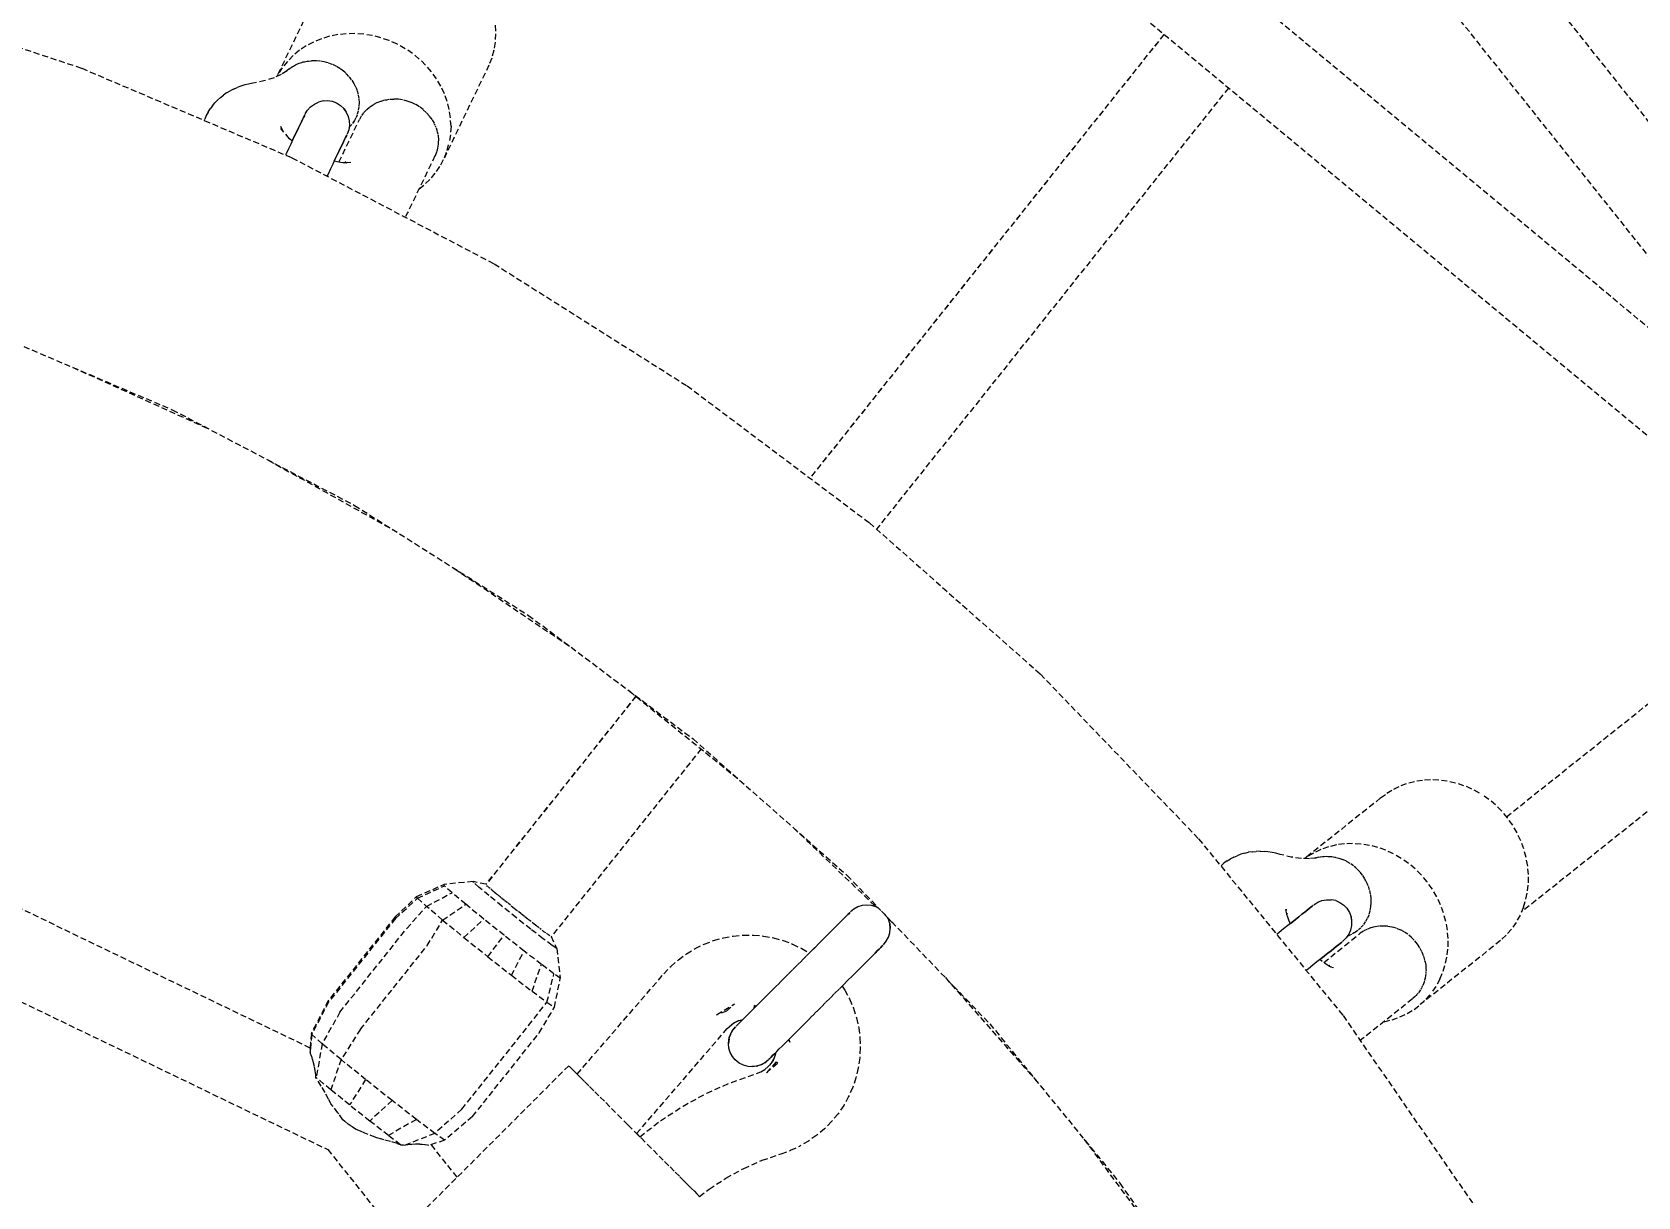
# Model space of a CAD drawing. Header units: millimetres. Extents: x -3111 to 2953, y -2449 to 2811.
# Drawn here: x 528 to 872.6, y 508 to 758.1 of the extents above; entities that cross this region are included whole.
import ezdxf

# ---------------------------------------------------------------- set-up
doc = ezdxf.new("R2010")
doc.units = ezdxf.units.MM
doc.linetypes.add('HIDDEN', pattern=[1.905, 1.27, -0.635])
for name, color, linetype in [('DIKOM_ЗОНА', 90, 'Continuous'), ('DIKOM_ОБЪЕКТ', 7, 'Continuous'), ('DIKOM_РАЗМЕР_ОБЪЕКТА', 7, 'Continuous')]:
    doc.layers.add(name, color=color, linetype=linetype)
doc.styles.add('style1', font='arialbd.ttf', dxfattribs={"width": 0.8})
doc.dimstyles.new('1-50', dxfattribs={"dimtxt": 300, "dimasz": 200, "dimexe": 100, "dimexo": 0, "dimgap": 100, "dimtad": 1, "dimtxsty": 'style1', "dimcen": 200, "dimclrd": 7, "dimclre": 7, "dimclrt": 7, "dimadec": 1, "dimazin": 2, "dimtfac": 1, "dimtmove": 0, "dimatfit": 2, "dimfxl": 0, "dimlwd": 25, "dimlwe": 18, "dimarcsym": 0})

# ---------------------------------------------------------------- blocks, each defined once
blk = doc.blocks.new('*D0')
at = {"layer": 'Defpoints', "color": 0, "transparency": 16777216}
for p in [(1362.98, 623.05), (-717.19, -260.39)]:
    blk.add_point(p, dxfattribs=at)
at = {"layer": 'DIKOM_РАЗМЕР_ОБЪЕКТА', "color": 7, "lineweight": 25, "transparency": 16777216}
for p, q in [((1362.98, 623.05), (2780.32, 1224.99)), ((-533.11, -182.21), (1178.9, 544.87))]:
    blk.add_line(p, q, dxfattribs=at)
at = {"layer": 'DIKOM_РАЗМЕР_ОБЪЕКТА', "color": 7, "transparency": 16777216}
for points in [[(1165.87, 575.55), (1191.93, 514.19), (1362.98, 623.05)], [(-546.14, -151.53), (-520.08, -212.89), (-717.19, -260.39)]]:
    blk.add_solid(points, dxfattribs=at)
at = {"layer": 'DIKOM_РАЗМЕР_ОБЪЕКТА', "color": 7, "transparency": 16777216, "insert": (2050.93, 1228.64), "char_height": 300, "attachment_point": 5, "rotation": 23.0107, "style": 'style1'}
blk.add_mtext('{\\fArial|b0|i0|c204|p34;\\H1.16667x;∅2260}', dxfattribs=at)

msp = doc.modelspace()

# ---------------------------------------------------------------- linework, layer by layer
at = {"layer": 'DIKOM_ЗОНА', "color": 3, "lineweight": 15}
msp.add_circle((322.894, 181.327), 2629.975, dxfattribs=at)
at = {"layer": 'DIKOM_ОБЪЕКТ', "color": 7, "linetype": 'HIDDEN', "lineweight": 15}
for p, q in [((916.63, 659.942), (685.614, 851.776)), ((902.39, 648.37), (676.177, 836.216)), ((932.229, 667.019), (833.069, 791.397)), ((911.325, 664.348), (820.855, 777.728)), ((492.191, 765.806), (538.673, 750.288)), ((589.579, 767.347), (580.518, 748.531)), ((627.351, 759.543), (627.471, 757.706)), ((586.826, 755.1), (585.39, 754.147)), ((588.406, 755.927), (586.826, 755.1)), ((590.094, 756.617), (588.406, 755.927)), ((591.847, 757.154), (590.094, 756.617)), ((593.62, 757.52), (591.847, 757.154)), ((595.422, 757.71), (593.62, 757.52)), ((597.297, 757.734), (595.422, 757.71)), ((599.197, 757.596), (597.297, 757.734)), ((601.072, 757.299), (599.197, 757.596)), ((602.874, 756.848), (601.072, 757.299)), ((604.647, 756.223), (602.874, 756.848)), ((606.4, 755.431), (604.647, 756.223)), ((608.089, 754.495), (606.4, 755.431)), ((627.351, 755.886), (627.073, 754.149)), ((627.471, 757.706), (627.351, 755.886)), ((770.909, 757.551), (694.943, 662.293)), ((770.911, 757.549), (694.953, 662.286)), ((582.807, 751.776), (581.704, 750.412)), ((584.046, 753.032), (582.807, 751.776)), ((585.39, 754.147), (584.046, 753.032)), ((584.827, 751.149), (585.354, 751.376)), ((585.354, 751.376), (585.617, 751.458)), ((585.617, 751.458), (585.911, 751.55)), ((585.911, 751.55), (586.19, 751.637)), ((586.19, 751.637), (586.387, 751.678)), ((586.443, 751.689), (587.058, 751.816)), ((587.058, 751.816), (587.295, 751.841)), ((587.295, 751.841), (587.949, 751.91)), ((588.166, 751.913), (587.95, 751.91)), ((588.855, 751.919), (588.166, 751.913)), ((589.047, 751.903), (588.855, 751.919)), ((589.765, 751.842), (589.047, 751.903)), ((590.67, 751.681), (589.93, 751.813)), ((591.154, 751.548), (590.808, 751.643)), ((591.562, 751.436), (591.154, 751.548)), ((592.43, 751.11), (591.672, 751.395)), ((609.668, 753.439), (608.089, 754.495)), ((611.104, 752.277), (609.668, 753.439)), ((612.448, 750.966), (611.104, 752.277)), ((626.638, 752.495), (626.044, 750.923)), ((627.073, 754.149), (626.638, 752.495)), ((538.673, 750.288), (583.756, 731.08)), ((579.922, 748.246), (577.732, 747.569)), ((581.486, 748.953), (579.72, 748.184)), ((580.768, 748.976), (580.55, 748.545)), ((581.704, 750.412), (580.768, 748.976)), ((582.759, 749.752), (581.255, 748.852)), ((583.122, 750.125), (582.418, 749.548)), ((583.121, 750.125), (583.357, 750.292)), ((583.458, 750.364), (583.811, 750.615)), ((583.812, 750.615), (584.078, 750.765)), ((584.078, 750.765), (584.559, 751.034)), ((584.559, 751.034), (584.827, 751.149)), ((593.267, 750.708), (592.514, 751.07)), ((594.063, 750.231), (593.324, 750.673)), ((594.291, 750.065), (594.096, 750.207)), ((594.81, 749.687), (594.291, 750.065)), ((595.093, 749.439), (594.824, 749.675)), ((595.375, 749.191), (595.093, 749.439)), ((596.005, 748.542), (595.499, 749.081)), ((596.578, 747.827), (596.118, 748.422)), ((613.687, 749.53), (612.448, 750.966)), ((614.79, 748.007), (613.687, 749.53)), ((615.727, 746.434), (614.79, 748.007)), ((626.044, 750.923), (616.48, 731.062)), ((568.431, 744.015), (569.07, 744.528)), ((569.756, 744.994), (569.07, 744.528)), ((569.756, 744.994), (570.495, 745.43)), ((571.216, 745.802), (570.495, 745.43)), ((571.216, 745.802), (572.043, 746.159)), ((572.784, 746.432), (572.043, 746.159)), ((573.686, 746.709), (572.784, 746.432)), ((574.429, 746.879), (573.686, 746.709)), ((575.391, 747.079), (574.429, 746.879)), ((578.057, 747.637), (575.391, 747.079)), ((597.107, 747.013), (596.666, 747.713)), ((597.499, 746.243), (597.14, 746.961)), ((597.811, 745.445), (597.534, 746.175)), ((598.04, 744.626), (597.843, 745.361)), ((598.182, 743.795), (598.066, 744.529)), ((616.48, 744.834), (615.727, 746.434)), ((617.073, 743.176), (616.48, 744.834)), ((784.758, 746.051), (709.237, 651.351)), ((565.783, 740.888), (566.196, 741.552)), ((566.692, 742.243), (566.196, 741.552)), ((566.692, 742.243), (567.226, 742.838)), ((567.795, 743.462), (567.226, 742.838)), ((568.431, 744.015), (567.795, 743.462)), ((586.616, 740.475), (587.124, 741.311)), ((586.616, 740.475), (587.124, 741.311)), ((587.124, 741.311), (587.786, 742.031)), ((587.124, 741.311), (587.786, 742.031)), ((587.786, 742.031), (588.577, 742.609)), ((587.786, 742.031), (588.577, 742.609)), ((588.577, 742.609), (589.466, 743.02)), ((588.577, 742.609), (589.466, 743.02)), ((590.447, 743.311), (589.466, 743.02)), ((590.447, 743.311), (589.466, 743.02)), ((590.447, 743.311), (591.427, 743.352)), ((591.427, 743.352), (592.397, 743.202)), ((592.397, 743.202), (593.317, 742.865)), ((593.317, 742.865), (594.206, 742.316)), ((594.206, 742.316), (594.962, 741.593)), ((594.838, 741.64), (595.419, 740.851)), ((594.962, 741.593), (595.419, 740.851)), ((597.86, 740.517), (598.032, 741.118)), ((598.074, 741.313), (598.189, 741.988)), ((598.235, 742.961), (598.199, 743.688)), ((598.199, 742.131), (598.241, 742.844)), ((599.223, 740.791), (599.431, 741.016)), ((599.431, 741.016), (599.771, 741.383)), ((599.819, 741.431), (600.4, 741.928)), ((600.487, 742.001), (601.168, 742.458)), ((601.281, 742.527), (601.468, 742.625)), ((601.468, 742.625), (602.015, 742.909)), ((602.076, 742.936), (602.856, 743.238)), ((602.92, 743.26), (603.737, 743.478)), ((603.802, 743.494), (604.128, 743.545)), ((604.128, 743.545), (604.647, 743.625)), ((604.782, 743.642), (605.645, 743.685)), ((606.584, 743.64), (605.714, 743.686)), ((607.522, 743.501), (606.655, 743.635)), ((608.516, 743.253), (607.789, 743.44)), ((609.347, 742.949), (608.516, 743.253)), ((610.3, 742.503), (609.449, 742.913)), ((611.134, 741.999), (610.326, 742.49)), ((611.644, 741.619), (611.254, 741.913)), ((611.902, 741.425), (611.644, 741.619)), ((612.601, 740.786), (611.956, 741.381)), ((617.509, 741.459), (617.073, 743.176)), ((617.786, 739.681), (617.509, 741.459)), ((564.941, 739.096), (565.051, 739.375)), ((565.359, 740.122), (565.051, 739.375)), ((565.783, 740.888), (565.359, 740.122)), ((581.781, 736.871), (581.378, 737.813)), ((585.19, 737.513), (585.521, 738.201)), ((585.521, 738.201), (585.19, 737.513)), ((585.521, 738.201), (585.813, 738.806)), ((585.813, 738.806), (585.521, 738.201)), ((585.813, 738.806), (586.062, 739.324)), ((586.062, 739.324), (585.813, 738.806)), ((586.062, 739.324), (586.268, 739.752)), ((586.268, 739.752), (586.062, 739.324)), ((586.268, 739.752), (586.43, 740.088)), ((586.43, 740.088), (586.268, 739.752)), ((586.43, 740.088), (586.546, 740.33)), ((586.546, 740.33), (586.43, 740.088)), ((593.843, 730.128), (598.247, 739.273)), ((595.419, 740.851), (595.835, 739.964)), ((595.419, 740.851), (595.835, 739.964)), ((595.835, 739.964), (596.07, 739.013)), ((595.835, 739.964), (596.07, 739.013)), ((596.114, 738.035), (595.967, 737.068)), ((596.114, 738.035), (595.967, 737.068)), ((596.043, 737.57), (596.366, 737.932)), ((596.07, 739.013), (596.114, 738.035)), ((596.07, 739.013), (596.114, 738.035)), ((596.629, 738.232), (596.366, 737.932)), ((597.108, 738.906), (596.745, 738.396)), ((597.188, 739.04), (596.839, 738.6)), ((597.354, 739.339), (597.189, 739.04)), ((597.513, 739.627), (597.354, 739.339)), ((597.745, 740.204), (597.557, 739.749)), ((597.745, 740.204), (597.824, 740.393)), ((598.638, 739.973), (598.248, 739.274)), ((598.772, 740.177), (599.179, 740.738)), ((613.228, 740.086), (612.65, 740.738)), ((613.448, 739.794), (613.314, 739.981)), ((613.448, 739.794), (613.818, 739.28)), ((613.854, 739.223), (614.278, 738.481)), ((614.308, 738.423), (614.452, 738.095)), ((614.523, 737.932), (614.648, 737.648)), ((614.694, 737.526), (614.945, 736.728)), ((617.906, 737.844), (617.786, 739.681)), ((617.906, 737.844), (617.786, 736.024)), ((583.245, 735.14), (581.374, 737.353)), ((583.216, 735.164), (582.713, 735.626)), ((583.76, 734.707), (583.216, 735.164)), ((583.979, 734.999), (583.511, 734.027)), ((583.817, 734.662), (583.979, 734.999)), ((583.979, 734.999), (584.417, 735.907)), ((584.417, 735.907), (583.979, 734.999)), ((584.417, 735.907), (584.821, 736.747)), ((584.821, 736.747), (584.417, 735.907)), ((584.821, 736.747), (585.19, 737.513)), ((585.19, 737.513), (584.821, 736.747)), ((594.536, 733.873), (594.828, 734.478)), ((594.828, 734.478), (594.536, 733.873)), ((594.828, 734.478), (595.077, 734.997)), ((595.077, 734.997), (594.828, 734.478)), ((595.077, 734.997), (595.284, 735.425)), ((595.284, 735.425), (595.077, 734.997)), ((595.284, 735.425), (595.445, 735.761)), ((595.445, 735.761), (595.284, 735.425)), ((595.445, 735.761), (595.562, 736.003)), ((595.562, 736.003), (595.445, 735.761)), ((595.967, 737.068), (595.632, 736.149)), ((595.967, 737.068), (595.632, 736.149)), ((614.96, 736.665), (615.047, 736.223)), ((615.072, 736.099), (615.12, 735.853)), ((615.13, 735.789), (615.196, 734.973)), ((615.181, 734.354), (615.173, 734.096)), ((615.201, 734.908), (615.185, 734.456)), ((617.073, 732.633), (617.509, 734.287)), ((617.786, 736.024), (617.509, 734.287)), ((582.495, 731.918), (582.375, 731.668)), ((583.015, 732.998), (582.495, 731.918)), ((583.511, 734.027), (583.015, 732.998)), ((583.756, 731.08), (627.147, 708.306)), ((592.993, 730.668), (592.524, 729.695)), ((592.827, 730.323), (592.993, 730.668)), ((592.993, 730.668), (593.431, 731.577)), ((593.431, 731.577), (592.993, 730.668)), ((593.431, 731.577), (593.836, 732.418)), ((593.836, 732.418), (593.431, 731.577)), ((593.836, 732.418), (594.205, 733.185)), ((594.205, 733.185), (593.836, 732.418)), ((594.205, 733.185), (594.536, 733.873)), ((594.536, 733.873), (594.205, 733.185)), ((614.465, 731.463), (608.581, 719.245)), ((614.794, 732.264), (614.491, 731.524)), ((614.916, 732.696), (614.814, 732.329)), ((615.028, 733.103), (614.941, 732.788)), ((615.163, 733.965), (615.042, 733.168)), ((615.727, 729.571), (616.48, 731.062)), ((616.48, 731.062), (617.073, 732.633)), ((591.508, 727.585), (591.288, 727.127)), ((592.028, 728.665), (591.508, 727.585)), ((592.524, 729.695), (592.028, 728.665)), ((593.479, 730.187), (592.827, 730.323)), ((594.158, 730.076), (593.479, 730.187)), ((594.813, 730), (594.158, 730.076)), ((595.378, 729.989), (594.675, 730.016)), ((595.439, 729.958), (594.813, 730)), ((594.991, 730.004), (595.347, 730.282)), ((596.377, 730.077), (595.183, 729.996)), ((595.506, 730.018), (595.816, 730.115)), ((613.687, 726.772), (614.79, 728.135)), ((614.79, 728.135), (615.727, 729.571)), ((611.104, 724.4), (612.448, 725.515)), ((612.448, 725.515), (613.687, 726.772)), ((608.581, 719.245), (608.151, 718.474)), ((627.147, 708.306), (668.564, 682.116)), ((517.434, 694.286), (558.079, 676.969)), ((536.663, 686.093), (565.719, 672.959)), ((668.564, 682.116), (707.74, 652.677)), ((558.079, 676.969), (597.199, 656.437)), ((578.695, 666.149), (605.682, 651.073)), ((597.199, 656.437), (634.54, 632.824)), ((707.74, 652.677), (744.42, 620.181)), ((618.605, 642.901), (643.718, 625.928)), ((844.439, 589.57), (912.725, 644.025)), ((634.54, 632.824), (669.86, 606.283)), ((923.793, 629.829), (847.643, 569.102)), ((744.42, 620.181), (778.366, 584.839)), ((657.591, 615.428), (625.361, 575.007)), ((657.578, 615.438), (625.363, 575.042)), ((656.254, 616.508), (679.565, 597.685)), ((587.694, 539.916), (441.448, 610.345)), ((671.581, 604.132), (639.429, 563.815)), ((669.86, 606.283), (702.93, 576.986)), ((820.227, 595.507), (821.812, 596.256)), ((821.812, 596.256), (823.473, 596.85)), ((823.473, 596.85), (825.167, 597.272)), ((825.167, 597.272), (826.875, 597.507)), ((826.875, 597.507), (828.657, 597.567)), ((828.657, 597.567), (830.478, 597.456)), ((830.478, 597.456), (832.29, 597.179)), ((832.29, 597.179), (834.047, 596.74)), ((834.047, 596.74), (835.753, 596.129)), ((431.161, 595.32), (591.476, 518.116)), ((817.435, 593.603), (801.107, 580.581)), ((817.435, 593.603), (818.76, 594.619)), ((818.76, 594.619), (820.227, 595.507)), ((835.753, 596.129), (837.452, 595.337)), ((837.452, 595.337), (839.104, 594.389)), ((840.665, 593.308), (839.104, 594.389)), ((842.092, 592.119), (840.665, 593.308)), ((843.419, 590.787), (842.092, 592.119)), ((844.654, 589.313), (843.419, 590.787)), ((691.46, 587.147), (709.058, 570.281)), ((845.77, 587.737), (844.654, 589.313)), ((846.734, 586.1), (845.77, 587.737)), ((847.524, 584.43), (846.734, 586.1)), ((778.366, 584.839), (809.358, 546.881)), ((804.576, 582.511), (802.991, 581.762)), ((806.238, 583.106), (804.576, 582.511)), ((807.932, 583.527), (806.238, 583.106)), ((809.64, 583.763), (807.932, 583.527)), ((811.421, 583.822), (809.64, 583.763)), ((813.242, 583.711), (811.421, 583.822)), ((815.055, 583.434), (813.242, 583.711)), ((816.811, 582.996), (815.055, 583.434)), ((818.517, 582.384), (816.811, 582.996)), ((848.166, 582.666), (847.524, 584.43)), ((848.66, 580.835), (848.166, 582.666)), ((783.799, 579.582), (783.199, 579.043)), ((784.514, 580.088), (783.799, 579.582)), ((784.514, 580.088), (785.175, 580.507)), ((785.922, 580.915), (785.175, 580.507)), ((785.922, 580.915), (786.661, 581.219)), ((787.443, 581.535), (786.661, 581.219)), ((788.257, 581.757), (787.443, 581.535)), ((788.257, 581.757), (789.055, 581.942)), ((789.876, 582.064), (789.055, 581.942)), ((789.876, 582.064), (790.73, 582.136)), ((791.542, 582.159), (790.73, 582.136)), ((791.542, 582.159), (792.441, 582.121)), ((793.227, 582.046), (792.441, 582.121)), ((794.159, 581.904), (793.227, 582.046)), ((794.903, 581.735), (794.159, 581.904)), ((795.857, 581.497), (794.903, 581.735)), ((798.502, 580.844), (795.857, 581.497)), ((800.446, 580.583), (798.177, 580.924)), ((802.162, 580.541), (800.236, 580.615)), ((801.524, 580.874), (801.141, 580.58)), ((802.991, 581.762), (801.524, 580.874)), ((803.656, 580.709), (801.91, 580.551)), ((804.144, 580.888), (803.261, 580.674)), ((804.144, 580.888), (804.428, 580.936)), ((804.55, 580.957), (804.976, 581.03)), ((804.979, 581.031), (805.283, 581.049)), ((805.283, 581.049), (805.833, 581.083)), ((805.833, 581.083), (806.125, 581.071)), ((806.125, 581.071), (806.698, 581.046)), ((806.697, 581.046), (806.971, 581.006)), ((806.971, 581.006), (807.275, 580.961)), ((807.275, 580.961), (807.564, 580.919)), ((807.564, 580.919), (807.759, 580.87)), ((807.815, 580.856), (808.424, 580.704)), ((808.424, 580.704), (808.648, 580.623)), ((808.648, 580.623), (809.268, 580.402)), ((809.464, 580.31), (809.268, 580.402)), ((810.087, 580.017), (809.464, 580.31)), ((810.254, 579.919), (810.087, 580.017)), ((810.874, 579.553), (810.254, 579.919)), ((811.62, 579.014), (811.011, 579.454)), ((820.217, 581.592), (818.517, 582.384)), ((821.868, 580.644), (820.217, 581.592)), ((823.429, 579.563), (821.868, 580.644)), ((824.857, 578.374), (823.429, 579.563)), ((848.992, 578.984), (848.66, 580.835)), ((622.677, 575.678), (616.344, 575.034)), ((625.39, 575.076), (622.677, 575.678)), ((622.784, 575.463), (622.677, 575.678)), ((702.93, 576.986), (710.174, 569.443)), ((811.999, 578.684), (811.728, 578.92)), ((812.317, 578.407), (811.999, 578.684)), ((812.958, 577.737), (812.398, 578.322)), ((813.537, 577.011), (813.017, 577.663)), ((814.048, 576.236), (813.574, 576.955)), ((814.181, 575.988), (814.067, 576.2)), ((814.485, 575.422), (814.181, 575.988)), ((826.183, 577.042), (824.857, 578.374)), ((827.419, 575.568), (826.183, 577.042)), ((828.534, 573.992), (827.419, 575.568)), ((849.154, 577.161), (848.992, 578.984)), ((849.138, 575.392), (849.154, 577.161)), ((605.911, 568.063), (610.521, 572.426)), ((610.521, 572.426), (616.344, 575.034)), ((610.697, 572.071), (610.521, 572.426)), ((610.697, 572.071), (616.493, 574.733)), ((612.636, 570.326), (618.133, 573.258)), ((616.493, 574.733), (616.344, 575.034)), ((618.133, 573.258), (616.493, 574.733)), ((621.067, 570.785), (618.133, 573.258)), ((623.959, 574.405), (622.784, 575.463)), ((626.06, 572.634), (623.959, 574.405)), ((625.754, 574.603), (625.595, 574.799)), ((626.018, 574.369), (625.778, 574.581)), ((628.835, 570.362), (626.06, 572.634)), ((626.342, 574.15), (626.098, 574.313)), ((626.71, 573.809), (626.419, 574.102)), ((627.132, 573.42), (626.746, 573.773)), ((627.633, 573.025), (627.176, 573.382)), ((627.981, 572.785), (627.687, 572.986)), ((628.182, 572.593), (627.981, 572.785)), ((628.473, 572.346), (628.236, 572.544)), ((628.749, 572.089), (628.473, 572.346)), ((814.632, 575.076), (814.492, 575.405)), ((814.778, 574.73), (814.632, 575.076)), ((815.064, 573.872), (814.843, 574.576)), ((815.27, 572.978), (815.113, 573.715)), ((815.394, 572.016), (815.3, 572.837)), ((829.499, 572.355), (828.534, 573.992)), ((830.289, 570.685), (829.499, 572.355)), ((848.6, 571.904), (848.953, 573.641)), ((848.953, 573.641), (849.138, 575.392)), ((605.985, 567.749), (610.697, 572.071)), ((608.403, 565.588), (612.636, 570.326)), ((610.697, 572.071), (612.636, 570.326)), ((616.105, 567.402), (612.636, 570.326)), ((616.105, 567.402), (621.067, 570.785)), ((624.94, 567.614), (621.067, 570.785)), ((629.379, 571.57), (628.809, 572.038)), ((631.949, 567.864), (628.835, 570.362)), ((630.039, 571.088), (629.447, 571.519)), ((630.641, 570.585), (630.146, 570.995)), ((631.497, 569.854), (630.844, 570.402)), ((632.196, 569.333), (631.497, 569.854)), ((632.952, 568.74), (632.376, 569.207)), ((633.668, 568.132), (633.025, 568.679)), ((703.327, 568.831), (703.064, 568.567)), ((703.064, 568.567), (703.327, 568.831)), ((703.517, 569.02), (703.327, 568.831)), ((703.327, 568.831), (703.517, 569.02)), ((704.386, 569.756), (703.631, 569.134)), ((704.386, 569.756), (703.631, 569.134)), ((705.249, 570.217), (704.386, 569.756)), ((705.249, 570.217), (704.386, 569.756)), ((706.186, 570.501), (705.249, 570.217)), ((706.186, 570.501), (705.249, 570.217)), ((707.161, 570.596), (706.186, 570.501)), ((707.161, 570.596), (706.186, 570.501)), ((708.136, 570.499), (707.161, 570.596)), ((708.136, 570.499), (707.161, 570.596)), ((709.074, 570.213), (708.136, 570.499)), ((709.001, 570.31), (708.136, 570.499)), ((709.6, 569.981), (709.058, 570.28)), ((710.608, 569.04), (710.306, 569.323)), ((710.906, 568.709), (710.608, 569.04)), ((710.906, 568.709), (711.193, 568.383)), ((797.271, 568.624), (797.069, 569.661)), ((797.148, 569.255), (797.219, 569.729)), ((797.266, 568.651), (797.425, 568.953)), ((800.535, 568.628), (801.132, 569.104)), ((801.132, 569.104), (800.535, 568.628)), ((801.132, 569.104), (801.656, 569.522)), ((801.656, 569.522), (801.132, 569.104)), ((801.656, 569.522), (802.106, 569.881)), ((802.106, 569.881), (801.656, 569.522)), ((802.106, 569.881), (802.478, 570.177)), ((802.478, 570.177), (802.106, 569.881)), ((802.478, 570.177), (802.769, 570.41)), ((802.769, 570.41), (802.478, 570.177)), ((802.769, 570.41), (802.979, 570.577)), ((802.979, 570.577), (802.769, 570.41)), ((803.105, 570.677), (803.925, 571.21)), ((803.105, 570.677), (803.925, 571.21)), ((803.925, 571.21), (804.834, 571.572)), ((803.925, 571.21), (804.834, 571.572)), ((804.834, 571.572), (805.797, 571.749)), ((804.834, 571.572), (805.797, 571.749)), ((805.797, 571.749), (806.776, 571.735)), ((805.797, 571.749), (806.776, 571.735)), ((807.787, 571.571), (806.776, 571.735)), ((807.787, 571.571), (806.776, 571.735)), ((807.787, 571.571), (808.688, 571.183)), ((808.688, 571.183), (809.496, 570.626)), ((809.496, 570.626), (810.179, 569.923)), ((810.179, 569.923), (810.742, 569.043)), ((810.742, 569.043), (811.109, 568.064)), ((814.966, 568.651), (815.18, 569.362)), ((815.199, 569.461), (815.341, 570.208)), ((815.348, 570.297), (815.414, 571.076)), ((815.413, 571.152), (815.401, 571.955)), ((830.931, 568.922), (830.289, 570.685)), ((831.424, 567.09), (830.931, 568.922)), ((848.079, 570.183), (847.39, 568.475)), ((848.079, 570.183), (848.6, 571.904)), ((605.911, 568.063), (591.575, 550.086)), ((605.985, 567.749), (591.649, 549.772)), ((594.067, 547.612), (608.403, 565.588)), ((612.797, 561.909), (616.105, 567.402)), ((616.105, 567.402), (620.684, 563.652)), ((620.684, 563.652), (624.94, 567.614)), ((629.285, 564.126), (624.94, 567.614)), ((635.025, 565.44), (631.949, 567.864)), ((634.39, 567.578), (633.739, 568.072)), ((634.715, 567.356), (634.462, 567.525)), ((635.088, 567.058), (634.715, 567.356)), ((637.693, 563.383), (635.025, 565.44)), ((635.72, 566.535), (635.312, 566.895)), ((636.319, 566.063), (635.781, 566.484)), ((636.794, 565.737), (636.379, 566.019)), ((637.283, 565.385), (636.951, 565.615)), ((637.862, 564.887), (637.458, 565.222)), ((700.046, 565.549), (699.333, 564.836)), ((699.333, 564.836), (700.046, 565.549)), ((700.705, 566.209), (700.046, 565.549)), ((700.046, 565.549), (700.705, 566.209)), ((701.307, 566.81), (700.705, 566.209)), ((700.705, 566.209), (701.307, 566.81)), ((701.846, 567.35), (701.307, 566.81)), ((701.307, 566.81), (701.846, 567.35)), ((702.321, 567.824), (701.846, 567.35)), ((701.846, 567.35), (702.321, 567.824)), ((702.727, 568.231), (702.321, 567.824)), ((702.321, 567.824), (702.727, 568.231)), ((703.064, 568.567), (702.727, 568.231)), ((702.727, 568.231), (703.064, 568.567)), ((711.195, 568.381), (733.535, 545.122)), ((711.754, 567.697), (711.595, 567.964)), ((711.754, 567.697), (712.988, 566.514)), ((712.111, 566.629), (711.824, 567.567)), ((712.071, 564.632), (712.164, 565.607)), ((712.071, 564.632), (712.164, 565.607)), ((712.164, 565.607), (712.111, 566.629)), ((712.111, 566.629), (712.164, 565.607)), ((796.616, 565.503), (795.679, 564.756)), ((797.509, 566.215), (796.616, 565.503)), ((797.484, 568.003), (797.271, 568.621)), ((797.738, 567.368), (797.484, 568.003)), ((798.353, 566.888), (797.509, 566.215)), ((798.029, 566.72), (797.738, 567.368)), ((798.061, 566.655), (798.353, 566.888)), ((798.353, 566.888), (799.141, 567.516)), ((799.141, 567.516), (798.353, 566.888)), ((799.141, 567.516), (799.87, 568.098)), ((799.87, 568.098), (799.141, 567.516)), ((799.87, 568.098), (800.535, 568.628)), ((800.535, 568.628), (799.87, 568.098)), ((810.988, 565.258), (810.604, 564.358)), ((810.988, 565.258), (810.604, 564.358)), ((811.189, 566.217), (810.988, 565.258)), ((811.189, 566.217), (810.988, 565.258)), ((811.018, 568.16), (811.199, 567.196)), ((811.109, 568.064), (811.199, 567.196)), ((811.199, 567.196), (811.189, 566.217)), ((811.199, 567.196), (811.189, 566.217)), ((813.014, 565.604), (812.649, 565.277)), ((813.014, 565.604), (813.167, 565.741)), ((813.253, 565.837), (813.669, 566.303)), ((813.792, 566.461), (814.188, 567.019)), ((813.928, 565.135), (814.54, 565.464)), ((814.26, 567.143), (814.607, 567.768)), ((814.601, 565.492), (814.886, 565.604)), ((814.653, 567.876), (814.935, 568.546)), ((814.886, 565.604), (815.35, 565.788)), ((815.414, 565.809), (816.155, 566.005)), ((816.265, 566.033), (817.076, 566.15)), ((817.208, 566.164), (817.419, 566.17)), ((817.419, 566.17), (818.035, 566.189)), ((818.102, 566.187), (818.936, 566.12)), ((819.003, 566.112), (819.833, 565.954)), ((819.899, 565.94), (820.214, 565.845)), ((820.214, 565.845), (820.717, 565.692)), ((820.847, 565.649), (821.642, 565.313)), ((822.469, 564.865), (821.705, 565.283)), ((831.757, 565.239), (831.424, 567.09)), ((831.918, 563.416), (831.757, 565.239)), ((845.489, 565.444), (844.379, 564.142)), ((846.493, 566.888), (845.489, 565.444)), ((847.39, 568.475), (846.493, 566.888)), ((598.461, 543.933), (612.797, 561.909)), ((620.684, 563.652), (625.823, 559.528)), ((625.823, 559.528), (629.285, 564.126)), ((633.58, 560.743), (629.285, 564.126)), ((639.632, 561.942), (637.693, 563.383)), ((638.242, 564.622), (637.862, 564.887)), ((638.619, 564.381), (638.373, 564.544)), ((638.899, 564.146), (638.7, 564.336)), ((639.125, 563.976), (638.923, 564.124)), ((639.4, 563.877), (640.607, 561.29)), ((640.607, 561.29), (639.632, 561.942)), ((670.304, 561.278), (672.253, 562.225)), ((672.253, 562.225), (674.28, 562.992)), ((674.28, 562.992), (676.368, 563.573)), ((676.368, 563.573), (678.499, 563.963)), ((678.499, 563.963), (680.657, 564.16)), ((680.657, 564.16), (682.824, 564.161)), ((682.824, 564.161), (684.981, 563.967)), ((684.981, 563.967), (687.114, 563.579)), ((687.114, 563.579), (689.203, 562.999)), ((689.203, 562.999), (691.233, 562.233)), ((691.233, 562.233), (693.186, 561.287)), ((696.915, 562.418), (696.033, 561.537)), ((696.033, 561.537), (696.915, 562.418)), ((696.915, 562.418), (697.762, 563.266)), ((696.915, 562.418), (697.762, 563.266)), ((698.57, 564.074), (697.762, 563.266)), ((697.762, 563.266), (698.57, 564.074)), ((699.333, 564.836), (698.57, 564.074)), ((698.57, 564.074), (699.333, 564.836)), ((710.408, 561.769), (710.144, 561.505)), ((710.144, 561.505), (710.408, 561.769)), ((710.597, 561.958), (710.408, 561.769)), ((710.408, 561.769), (710.597, 561.958)), ((710.712, 562.073), (711.331, 562.83)), ((710.712, 562.073), (711.331, 562.83)), ((711.331, 562.83), (711.79, 563.694)), ((711.331, 562.83), (711.79, 563.694)), ((711.79, 563.694), (712.071, 564.632)), ((711.79, 563.694), (712.071, 564.632)), ((795.679, 564.756), (795.125, 564.313)), ((805.218, 558.291), (813.063, 564.548)), ((807.901, 561.711), (808.351, 562.07)), ((808.351, 562.07), (807.901, 561.711)), ((808.351, 562.07), (808.723, 562.367)), ((808.723, 562.367), (808.351, 562.07)), ((808.723, 562.367), (809.015, 562.6)), ((809.015, 562.6), (808.723, 562.367)), ((809.015, 562.6), (809.224, 562.767)), ((809.224, 562.767), (809.015, 562.6)), ((810.051, 563.551), (809.351, 562.867)), ((810.051, 563.551), (809.351, 562.867)), ((810.604, 564.358), (810.051, 563.551)), ((810.604, 564.358), (810.051, 563.551)), ((810.338, 563.969), (810.786, 564.155)), ((811.153, 564.312), (810.786, 564.155)), ((811.878, 564.712), (811.329, 564.409)), ((812.008, 564.797), (811.502, 564.552)), ((812.286, 564.995), (812.008, 564.797)), ((812.555, 565.185), (812.286, 564.995)), ((813.719, 565.01), (813.064, 564.549)), ((823.254, 564.333), (822.53, 564.829)), ((824.042, 563.678), (823.468, 564.162)), ((824.658, 563.044), (824.042, 563.678)), ((825.324, 562.228), (824.734, 562.967)), ((825.856, 561.412), (825.342, 562.205)), ((843.162, 562.984), (825.927, 549.239)), ((831.902, 561.647), (831.918, 563.416)), ((844.379, 564.142), (843.162, 562.984)), ((625.823, 559.528), (630.9, 555.528)), ((630.9, 555.528), (633.58, 560.743)), ((637.304, 557.873), (633.58, 560.743)), ((640.607, 561.29), (641.37, 554.95)), ((665.074, 557.442), (666.699, 558.876)), ((666.699, 558.876), (668.447, 560.159)), ((668.447, 560.159), (670.304, 561.278)), ((692.27, 557.773), (693.234, 558.738)), ((693.186, 561.287), (694.807, 560.311)), ((693.234, 558.738), (694.187, 559.69)), ((694.187, 559.69), (695.122, 560.625)), ((694.807, 560.311), (695.122, 560.625)), ((696.033, 561.537), (695.122, 560.625)), ((695.122, 560.625), (696.033, 561.537)), ((707.124, 558.485), (706.41, 557.771)), ((706.41, 557.771), (707.124, 558.485)), ((707.784, 559.145), (707.124, 558.485)), ((707.124, 558.485), (707.784, 559.145)), ((708.385, 559.747), (707.784, 559.145)), ((707.784, 559.145), (708.385, 559.747)), ((708.926, 560.287), (708.385, 559.747)), ((708.385, 559.747), (708.926, 560.287)), ((709.4, 560.762), (708.926, 560.287)), ((708.926, 560.287), (709.4, 560.762)), ((709.808, 561.169), (709.4, 560.762)), ((709.4, 560.762), (709.808, 561.169)), ((710.144, 561.505), (709.808, 561.169)), ((709.808, 561.169), (710.144, 561.505)), ((803.751, 558.402), (802.857, 557.689)), ((804.595, 559.075), (803.751, 558.402)), ((804.363, 558.89), (804.595, 559.075)), ((806.45, 557.428), (804.363, 558.89)), ((804.595, 559.075), (805.384, 559.704)), ((805.384, 559.704), (804.595, 559.075)), ((805.384, 559.704), (806.114, 560.286)), ((806.114, 560.286), (805.384, 559.704)), ((806.114, 560.286), (806.779, 560.816)), ((806.779, 560.816), (806.114, 560.286)), ((806.779, 560.816), (807.376, 561.293)), ((807.376, 561.293), (806.779, 560.816)), ((807.376, 561.293), (807.901, 561.711)), ((807.901, 561.711), (807.376, 561.293)), ((826.151, 560.849), (825.927, 561.283)), ((826.299, 560.562), (826.151, 560.849)), ((826.651, 559.683), (826.328, 560.499)), ((826.913, 558.781), (826.675, 559.619)), ((826.985, 558.422), (826.945, 558.648)), ((826.985, 558.422), (827.094, 557.798)), ((831.365, 558.16), (831.718, 559.896)), ((831.718, 559.896), (831.902, 561.647)), ((630.9, 555.528), (635.304, 552.134)), ((635.304, 552.134), (637.304, 557.873)), ((640.01, 555.861), (637.304, 557.873)), ((638.504, 549.755), (640.01, 555.861)), ((641.37, 554.95), (640.01, 555.861)), ((640.112, 548.678), (641.37, 554.95)), ((644.979, 534.31), (663.585, 555.866)), ((663.585, 555.866), (665.074, 557.442)), ((688.412, 553.915), (689.364, 554.868)), ((689.364, 554.868), (690.329, 555.832)), ((690.329, 555.832), (691.3, 556.803)), ((691.3, 556.803), (692.27, 557.773)), ((703.99, 555.352), (703.108, 554.469)), ((703.108, 554.469), (703.99, 555.352)), ((704.838, 556.2), (703.99, 555.352)), ((703.99, 555.352), (704.838, 556.2)), ((705.647, 557.008), (704.838, 556.2)), ((704.838, 556.2), (705.647, 557.008)), ((706.41, 557.771), (705.647, 557.008)), ((705.647, 557.008), (706.41, 557.771)), ((724.02, 555.029), (743.755, 532.606)), ((801.919, 556.941), (801.45, 556.567)), ((802.857, 557.689), (801.919, 556.941)), ((806.171, 557.623), (806.549, 557.706)), ((806.908, 557.262), (806.45, 557.428)), ((806.642, 557.358), (807.318, 557.219)), ((826.99, 554.946), (826.876, 554.511)), ((827.123, 555.838), (827.003, 555.01)), ((827.102, 557.732), (827.162, 556.879)), ((827.145, 556.278), (827.134, 555.968)), ((827.165, 556.813), (827.152, 556.456)), ((830.155, 554.731), (830.844, 556.438)), ((830.844, 556.438), (831.365, 558.16)), ((635.304, 552.134), (638.504, 549.755)), ((685.684, 551.187), (686.566, 552.069)), ((686.566, 552.069), (687.477, 552.98)), ((687.477, 552.98), (688.412, 553.915)), ((699.342, 550.703), (700.307, 551.668)), ((700.307, 551.668), (701.26, 552.622)), ((701.26, 552.622), (702.196, 553.557)), ((702.196, 553.557), (701.869, 553.23)), ((701.869, 553.23), (702.433, 552.364)), ((703.108, 554.469), (702.196, 553.557)), ((702.196, 553.557), (703.108, 554.469)), ((702.433, 552.364), (703.448, 550.449)), ((825.505, 551.707), (825.29, 551.462)), ((826.001, 552.426), (825.546, 551.761)), ((826.186, 552.768), (826.066, 552.54)), ((826.443, 553.259), (826.233, 552.859)), ((826.762, 554.084), (826.467, 553.319)), ((826.844, 554.388), (826.78, 554.145)), ((827.143, 550.397), (828.253, 551.699)), ((829.257, 553.143), (828.253, 551.699)), ((830.155, 554.731), (829.257, 553.143)), ((591.575, 550.086), (587.953, 543.12)), ((591.649, 549.772), (588.021, 542.83)), ((634.572, 544.754), (638.504, 549.755)), ((636.853, 543.174), (640.112, 548.678)), ((638.504, 549.755), (640.112, 548.678)), ((674.924, 547.066), (678.717, 549.392)), ((677.068, 547.826), (678.717, 549.392)), ((681.893, 547.397), (682.553, 548.056)), ((682.553, 548.056), (683.266, 548.769)), ((682.957, 548.461), (683.043, 549.055)), ((683.352, 548.855), (683.043, 549.055)), ((683.266, 548.769), (684.029, 549.532)), ((684.029, 549.532), (684.836, 550.34)), ((684.836, 550.34), (685.684, 551.187)), ((696.434, 547.795), (697.399, 548.76)), ((697.399, 548.76), (698.37, 549.732)), ((698.37, 549.732), (699.342, 550.703)), ((703.448, 550.449), (704.285, 548.45)), ((704.285, 548.45), (704.939, 546.384)), ((824.286, 550.475), (813.684, 542.02)), ((823.135, 547.335), (824.601, 548.222)), ((824.931, 551.055), (824.335, 550.518)), ((824.601, 548.222), (825.927, 549.239)), ((825.227, 551.39), (824.977, 551.104)), ((825.927, 549.239), (827.143, 550.397)), ((594.067, 547.612), (590.255, 540.833)), ((620.236, 526.777), (634.572, 544.754)), ((677.068, 547.826), (674.924, 547.066)), ((677.176, 544.136), (677.656, 544.544)), ((677.211, 544.105), (677.657, 544.544)), ((677.656, 544.544), (678.592, 545.339)), ((678.133, 544.949), (678.687, 545.342)), ((678.592, 545.339), (680.273, 546.197)), ((678.687, 545.342), (679.553, 545.767)), ((679.271, 544.775), (679.082, 544.586)), ((679.082, 544.586), (679.271, 544.775)), ((679.271, 544.775), (679.535, 545.039)), ((679.271, 544.775), (679.535, 545.039)), ((679.427, 545.765), (680.534, 546.038)), ((679.871, 545.375), (679.535, 545.039)), ((679.535, 545.039), (679.871, 545.375)), ((679.553, 545.767), (680.061, 545.921)), ((680.278, 545.781), (679.871, 545.375)), ((679.871, 545.375), (680.278, 545.781)), ((680.278, 545.781), (680.752, 546.256)), ((680.509, 546.012), (680.278, 545.781)), ((680.752, 546.256), (681.292, 546.796)), ((681.292, 546.796), (681.893, 547.397)), ((692.75, 544.112), (693.633, 544.994)), ((693.633, 544.994), (694.545, 545.906)), ((694.545, 545.906), (695.481, 546.842)), ((695.481, 546.842), (696.434, 547.795)), ((704.939, 546.384), (705.404, 544.267)), ((733.535, 545.122), (761.477, 510.9)), ((809.358, 546.881), (837.196, 506.551)), ((818.194, 545.569), (819.888, 545.991)), ((819.888, 545.991), (821.549, 546.585)), ((821.549, 546.585), (823.135, 547.335)), ((588.021, 542.83), (587.656, 538.965)), ((587.953, 543.12), (587.661, 539.932)), ((588.021, 542.83), (587.953, 543.12)), ((590.255, 540.833), (588.021, 542.83)), ((598.461, 543.933), (594.314, 537.435)), ((622.518, 525.197), (636.853, 543.174)), ((657.741, 521.548), (677.211, 544.105)), ((677.461, 540.896), (677.631, 542.187)), ((677.601, 541.916), (677.461, 540.896)), ((677.601, 541.916), (677.78, 542.506)), ((677.885, 542.853), (677.631, 542.187)), ((677.631, 542.187), (677.885, 542.853)), ((677.885, 542.853), (678.172, 543.39)), ((677.885, 542.853), (678.005, 543.163)), ((678.347, 543.716), (678.005, 543.163)), ((678.005, 543.163), (678.347, 543.716)), ((678.347, 543.716), (678.727, 544.179)), ((678.347, 543.716), (678.575, 544.039)), ((678.968, 544.471), (678.575, 544.039)), ((678.575, 544.039), (678.968, 544.471)), ((689.617, 540.978), (690.331, 541.692)), ((690.331, 541.692), (691.094, 542.455)), ((690.349, 541.711), (690.658, 541.209)), ((690.406, 541.767), (690.658, 541.209)), ((691.094, 542.455), (691.902, 543.264)), ((691.902, 543.264), (692.75, 544.112)), ((705.404, 544.267), (705.676, 542.116)), ((705.676, 542.116), (705.752, 539.95)), ((813.684, 542.02), (813.031, 541.56)), ((587.67, 539.183), (587.656, 538.966)), ((587.76, 538.751), (587.656, 538.966)), ((587.689, 539.496), (587.672, 539.203)), ((587.698, 539.723), (587.69, 539.511)), ((587.99, 538.166), (587.76, 538.751)), ((588.215, 537.48), (588.002, 538.134)), ((590.255, 540.833), (588.999, 533.562)), ((594.314, 537.435), (590.255, 540.833)), ((677.556, 539.919), (677.461, 540.896)), ((677.841, 538.98), (677.556, 539.919)), ((678.303, 538.115), (677.841, 538.98)), ((678.925, 537.357), (678.303, 538.115)), ((686.333, 537.694), (686.143, 537.505)), ((686.143, 537.505), (686.333, 537.694)), ((686.597, 537.958), (686.333, 537.694)), ((686.333, 537.694), (686.597, 537.958)), ((686.934, 538.295), (686.597, 537.958)), ((686.597, 537.958), (686.934, 538.295)), ((687.34, 538.702), (686.934, 538.295)), ((686.934, 538.295), (687.34, 538.702)), ((687.47, 538.364), (687.104, 537.471)), ((687.34, 538.702), (687.815, 539.177)), ((687.612, 538.973), (687.34, 538.702)), ((687.612, 538.973), (687.47, 538.364)), ((687.815, 539.177), (688.355, 539.717)), ((688.355, 539.717), (688.957, 540.318)), ((688.957, 540.318), (689.617, 540.978)), ((705.633, 537.786), (705.319, 535.641)), ((705.752, 539.95), (705.633, 537.786)), ((588.421, 536.723), (588.228, 537.434)), ((588.594, 535.94), (588.424, 536.708)), ((588.749, 535.065), (588.603, 535.891)), ((588.874, 534.159), (588.753, 535.031)), ((594.314, 537.435), (592.105, 530.962)), ((599.581, 533.151), (594.314, 537.435)), ((643.173, 536.117), (608.524, 501.468)), ((643.541, 535.748), (643.295, 535.994)), ((643.541, 535.748), (643.295, 535.994)), ((643.922, 535.368), (643.541, 535.748)), ((643.922, 535.368), (643.541, 535.748)), ((644.432, 534.857), (643.922, 535.368)), ((644.432, 534.857), (643.922, 535.368)), ((645.055, 534.234), (644.432, 534.857)), ((644.979, 534.31), (644.432, 534.857)), ((645.778, 533.511), (645.055, 534.234)), ((678.08, 532.55), (683.505, 534.446)), ((679.737, 536.7), (678.925, 537.357)), ((680.669, 536.225), (679.737, 536.7)), ((681.678, 535.955), (680.669, 536.225)), ((682.722, 535.9), (681.678, 535.955)), ((683.47, 536.031), (682.495, 535.939)), ((683.754, 536.063), (682.722, 535.9)), ((683.47, 536.031), (683.754, 536.063)), ((684.408, 536.312), (683.489, 536.037)), ((683.505, 534.446), (684.402, 534.801)), ((684.408, 536.312), (683.754, 536.063)), ((684.402, 534.801), (685.231, 535.295)), ((684.408, 536.312), (684.73, 536.438)), ((684.73, 536.438), (684.408, 536.312)), ((685.272, 536.771), (684.511, 536.367)), ((685.272, 536.771), (684.73, 536.438)), ((685.969, 535.916), (685.231, 535.295)), ((685.272, 536.771), (685.607, 537.007)), ((685.607, 537.007), (685.272, 536.771)), ((686.03, 537.391), (685.447, 536.915)), ((687.684, 536.923), (685.603, 534.617)), ((685.603, 534.617), (688.057, 536.718)), ((686.03, 537.391), (685.607, 537.007)), ((687.051, 537.271), (685.915, 535.799)), ((686.318, 536.321), (685.969, 535.916)), ((687.104, 537.471), (686.713, 536.832)), ((686.889, 537.12), (687.169, 537.628)), ((687.684, 536.923), (688.057, 536.718)), ((705.319, 535.641), (704.814, 533.534)), ((588.93, 533.624), (588.878, 534.119)), ((589.043, 533.366), (588.93, 533.623)), ((592.105, 530.962), (588.999, 533.562)), ((590.054, 531.736), (589.259, 533.031)), ((590.864, 530.344), (590.086, 531.682)), ((596.135, 527.685), (592.105, 530.962)), ((599.581, 533.151), (596.135, 527.685)), ((605.254, 528.635), (599.581, 533.151)), ((646.59, 532.699), (645.778, 533.511)), ((647.52, 531.769), (646.59, 532.699)), ((648.553, 530.736), (647.52, 531.769)), ((672.793, 530.211), (678.08, 532.55)), ((704.119, 531.481), (703.243, 529.499)), ((704.814, 533.534), (704.119, 531.481)), ((591.646, 528.917), (590.892, 530.294)), ((592.143, 527.951), (591.67, 528.872)), ((592.621, 527.353), (592.143, 527.951)), ((593.652, 525.989), (592.654, 527.31)), ((600.474, 524.229), (596.135, 527.685)), ((605.254, 528.635), (600.474, 524.229)), ((610.469, 524.573), (605.254, 528.635)), ((649.661, 529.628), (648.553, 530.736)), ((650.815, 528.474), (649.661, 529.628)), ((652.002, 527.288), (650.815, 528.474)), ((662.866, 524.3), (667.711, 527.455)), ((667.711, 527.455), (672.793, 530.211)), ((702.191, 527.603), (700.973, 525.811)), ((703.243, 529.499), (702.191, 527.603)), ((593.801, 525.792), (593.652, 525.989)), ((594.705, 524.518), (593.801, 525.792)), ((595.145, 524.165), (594.705, 524.518)), ((595.851, 523.577), (595.16, 524.153)), ((604.464, 521.122), (600.474, 524.229)), ((610.469, 524.573), (604.464, 521.122)), ((614.432, 521.585), (610.469, 524.573)), ((620.236, 526.777), (614.432, 521.585)), ((622.518, 525.197), (616.54, 520.125)), ((653.241, 526.048), (652.002, 527.288)), ((654.534, 524.755), (653.241, 526.048)), ((655.883, 523.406), (654.534, 524.755)), ((658.422, 520.867), (662.866, 524.3)), ((699.598, 524.136), (698.077, 522.591)), ((700.973, 525.811), (699.598, 524.136)), ((596.467, 523.156), (595.851, 523.577)), ((597.534, 522.392), (596.581, 523.075)), ((598.49, 522.039), (597.534, 522.392)), ((599.441, 521.654), (598.49, 522.039)), ((600.124, 521.378), (599.441, 521.654)), ((601.746, 520.671), (600.171, 521.359)), ((601.97, 520.62), (601.746, 520.671)), ((603.043, 520.347), (602.019, 520.608)), ((607.067, 519.16), (604.464, 521.122)), ((614.432, 521.585), (608.054, 519.057)), ((616.54, 520.125), (614.432, 521.585)), ((655.883, 523.406), (657.286, 522.003)), ((657.286, 522.003), (658.689, 520.6)), ((657.741, 521.548), (658.422, 520.867)), ((658.689, 520.6), (660.038, 519.252)), ((696.423, 521.19), (694.65, 519.944)), ((698.077, 522.591), (696.423, 521.19)), ((591.476, 518.116), (610.457, 494.314)), ((603.472, 520.238), (603.043, 520.347)), ((604.947, 519.824), (603.526, 520.224)), ((606.389, 519.383), (605.004, 519.808)), ((607.067, 519.159), (606.451, 519.363)), ((607.068, 519.159), (607.638, 519.11)), ((607.694, 519.105), (608.054, 519.057)), ((608.613, 519.129), (608.054, 519.057)), ((609.456, 519.211), (608.646, 519.133)), ((610.263, 519.259), (609.504, 519.215)), ((610.996, 519.271), (610.288, 519.26)), ((611.236, 519.264), (611.031, 519.27)), ((611.236, 519.264), (611.688, 519.251)), ((611.719, 519.249), (612.312, 519.198)), ((612.339, 519.193), (612.859, 519.111)), ((612.859, 519.111), (613.164, 519.032)), ((616.54, 520.125), (613.164, 519.032)), ((619.234, 512.178), (613.645, 519.188)), ((660.038, 519.252), (661.332, 517.958)), ((661.332, 517.958), (662.571, 516.719)), ((684.694, 515.809), (688.761, 517.23)), ((688.761, 517.23), (690.803, 517.956)), ((690.803, 517.956), (692.771, 518.863)), ((694.65, 519.944), (692.771, 518.863)), ((753.75, 520.363), (771.651, 496.16)), ((662.571, 516.719), (663.757, 515.533)), ((663.757, 515.533), (664.911, 514.378)), ((664.911, 514.378), (666.019, 513.271)), ((676.92, 511.99), (680.73, 514.056)), ((680.73, 514.056), (684.694, 515.809)), ((666.019, 513.271), (667.052, 512.237)), ((667.052, 512.237), (667.983, 511.307)), ((667.983, 511.307), (668.794, 510.495)), ((668.794, 510.495), (669.516, 509.773)), ((673.288, 509.624), (676.92, 511.99)), ((761.477, 510.9), (786.574, 474.54)), ((669.516, 509.773), (670.14, 509.149)), ((670.14, 509.149), (670.65, 508.639)), ((670.65, 508.639), (671.031, 508.258)), ((671.031, 508.258), (671.277, 508.013)), ((671.244, 508.045), (673.288, 509.624))]:
    msp.add_line(p, q, dxfattribs=at)

# ---------------------------------------------------------------- dimensions: what is measured, and where the dimension line sits
at = {"layer": 'DIKOM_РАЗМЕР_ОБЪЕКТА'}
dim = msp.add_diameter_dim_2p(p1=(-717.193, -260.394), p2=(1362.983, 623.048), text='{\\fArial|b0|i0|c204|p34;\\H1.16667x;<>}', dimstyle='1-50', dxfattribs=at)
dim.commit()
dim.dimension.update_dxf_attribs({"geometry": '*D0', "text_midpoint": (2163.697, 963.108), "dimtype": 163})

doc.saveas('drawing.dxf')
